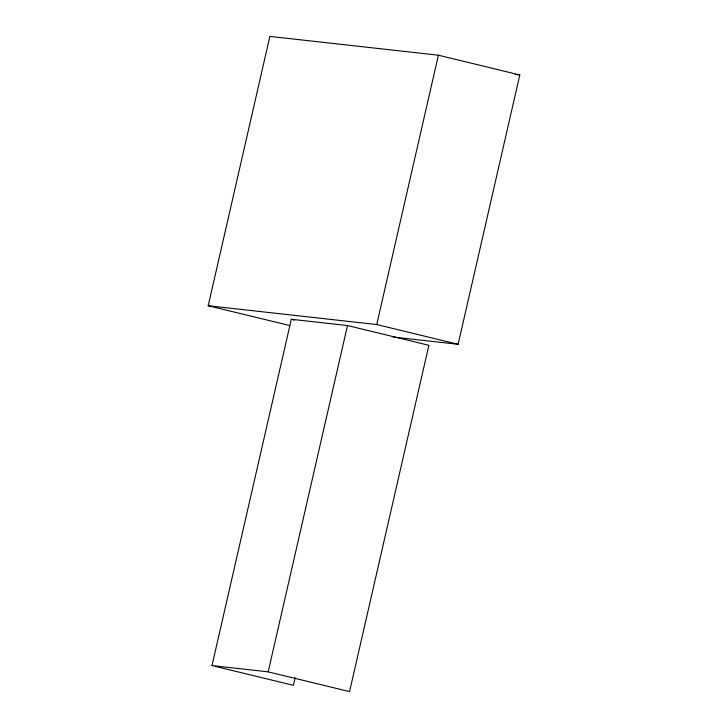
<?xml version="1.0" encoding="UTF-8"?>
<svg xmlns="http://www.w3.org/2000/svg" width="728" height="728" viewBox="0 0 728 728"><rect width="100%" height="100%" fill="white"/><g stroke="black" fill="none" stroke-linecap="round" stroke-linejoin="round"><path stroke-width="1.09" d="M289.589 325.489L208.199 305.742L269.879 36.4L438.411 55.21L519.801 74.957L458.121 344.299L392.956 337.028M211.994 665.583L291.309 319.283L347.484 325.553L428.883 345.3L349.567 691.6L268.177 671.853L211.994 665.583L293.393 685.33L295.168 677.586M268.177 671.853L347.484 325.553M208.199 305.742L376.722 324.551L438.411 55.21M515.315 74.456L519.801 74.957M376.722 324.551L458.121 344.299M291.309 319.283L294.613 320.083"/></g></svg>
